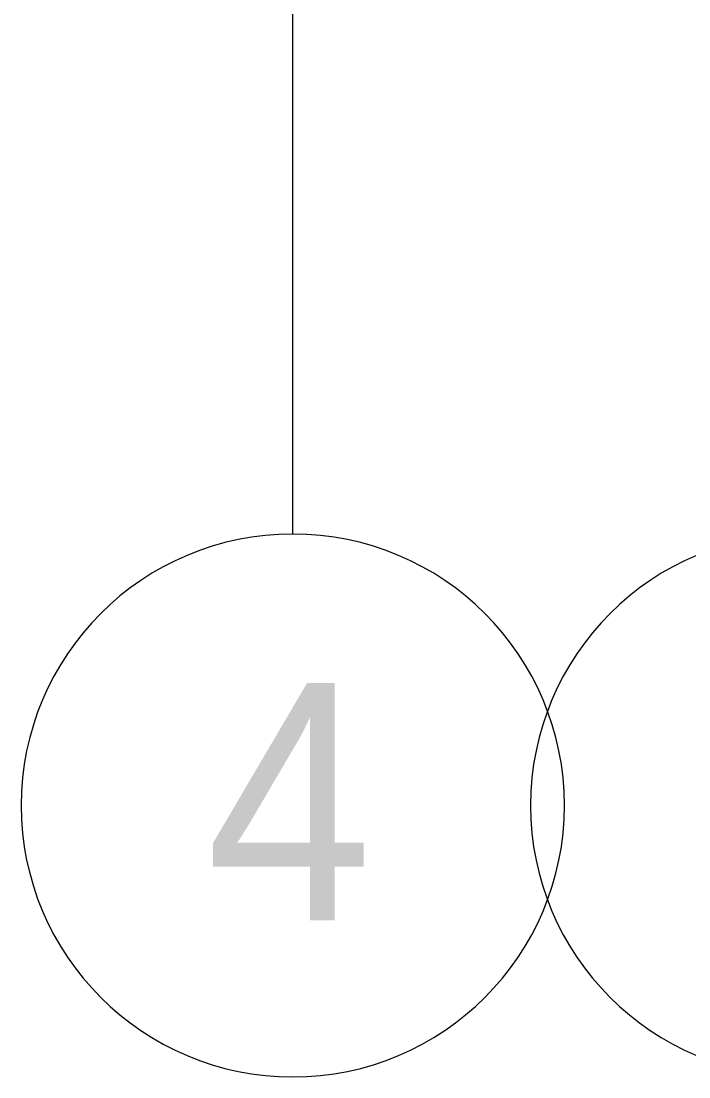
# Model space of a CAD drawing. Header units: millimetres. Extents: x -164500 to 426394, y -23753 to 102118.
# Drawn here: x 160482 to 162448, y 71033 to 74145 of the extents above; entities that cross this region are included whole.
import ezdxf

# ---------------------------------------------------------------- set-up
doc = ezdxf.new("R2010")
doc.units = ezdxf.units.MM
doc.layers.add('Оси', color=7, linetype='Continuous', lineweight=9)
doc.layers.add('Оси-1', color=7, linetype='Continuous', lineweight=20)
doc.styles.add('Arial', font='arial.ttf', dxfattribs={"width": 0.9, "height": 700})

# ---------------------------------------------------------------- blocks, each defined once
blk = doc.blocks.new('Ось сетки - D8-29747960-Объем проектирования 2 этажа')
at = {"layer": 'Оси-1'}
for start, end in [(360, 180), (180, 360)]:
    blk.add_arc((0, 0), 4, start, end, dxfattribs=at)
blk = doc.blocks.new('2floor')
at = {"layer": 'Оси'}
blk.add_line((161282.1, -1906.3), (161282.1, 3093.7), dxfattribs=at)
at = {"layer": 'Оси-1', "xscale": 199.9999999999999, "yscale": 199.9999999999999, "zscale": 199.9999999999999}
for p in [(161282.1, -2706.3), (162782.1, -2706.3)]:
    blk.add_blockref('Ось сетки - D8-29747960-Объем проектирования 2 этажа', p, dxfattribs=at)
at = {"layer": 'Оси', "insert": (161027.1, -2345), "char_height": 700, "width": 606.076, "attachment_point": 1, "style": 'Arial'}
blk.add_mtext('\\fArial|b0|i0|c204|p34|;\\W.9;4', dxfattribs=at)

msp = doc.modelspace()

# ---------------------------------------------------------------- block references
msp.add_blockref('2floor', (0, 74539.358))

doc.saveas('drawing.dxf')
